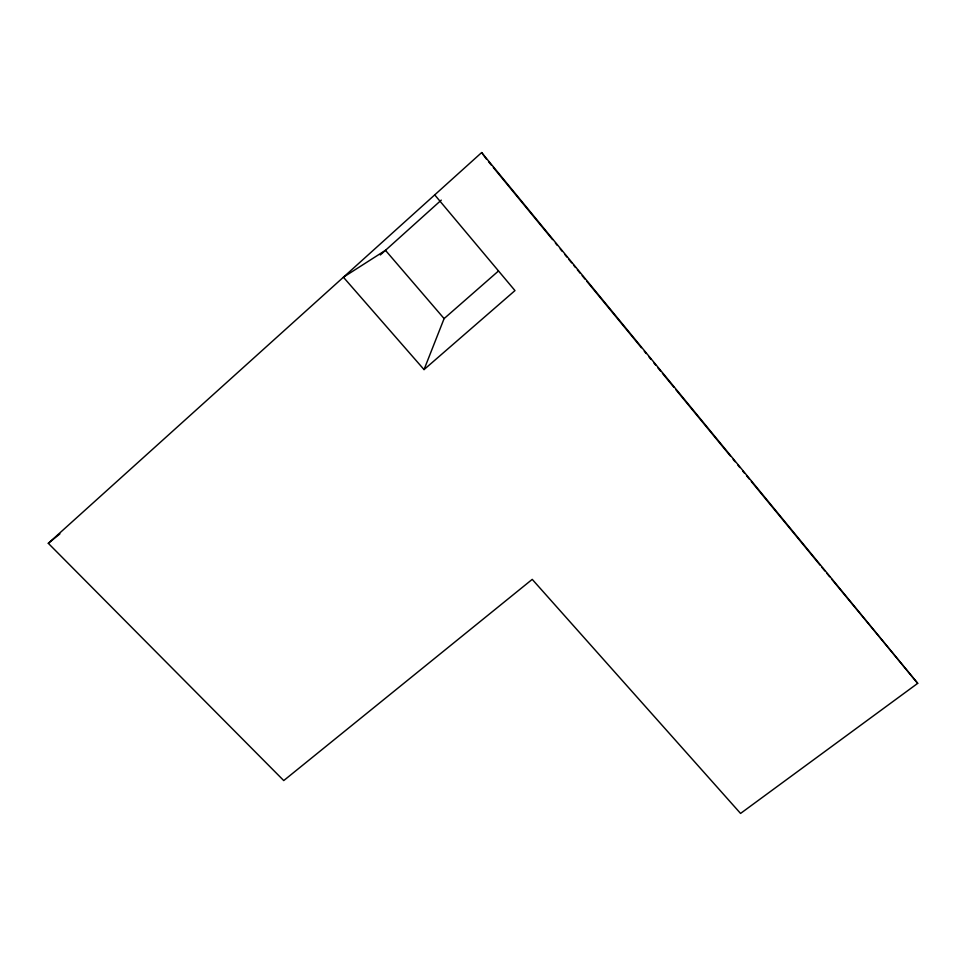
<?xml version="1.0" encoding="UTF-8"?>
<svg xmlns="http://www.w3.org/2000/svg" width="966" height="966" viewBox="0 0 966 966"><rect width="100%" height="100%" fill="white"/><g stroke="black" fill="none" stroke-linecap="round" stroke-linejoin="round"><path stroke-width="1.45" d="M444.106 318.599L385.47 250.327L343.401 277.218L424.038 369.592L444.106 318.599L498.432 271.035M48.3 543.315L481.648 152.568L917.7 683.348L740.56 813.432L532.23 579.371L283.738 780.564L48.3 543.315L59.904 533.896M380.326 254.952L441.281 200.119M424.038 369.592L514.975 290.585L434.712 194.878M820.11 565.182L751.307 481.479M822.018 567.489L824.892 570.966M826.811 573.285L829.673 576.762M831.593 579.081L917.7 683.348M488.53 161.672L491.392 165.162M493.312 167.48L552.552 239.592M555.414 243.082L557.322 245.4M560.195 248.89L562.103 251.22M564.977 254.71L566.885 257.028M568.793 259.359L571.655 262.849M573.575 265.167L575.482 267.497M577.39 269.828L580.264 273.318M582.172 275.636L585.034 279.126M586.954 281.456L641.412 347.736M644.286 351.226L646.194 353.556M649.055 357.046L650.975 359.376M653.837 362.854L655.745 365.184M657.653 367.515L660.527 371.004M662.435 373.323L673.906 387.281M675.814 389.612L730.284 455.892M733.146 459.381L735.054 461.712M737.927 465.201L739.835 467.52M742.697 471.01L744.617 473.34M746.525 475.67L749.387 479.148M481.648 152.568L486.623 159.342"/></g></svg>
